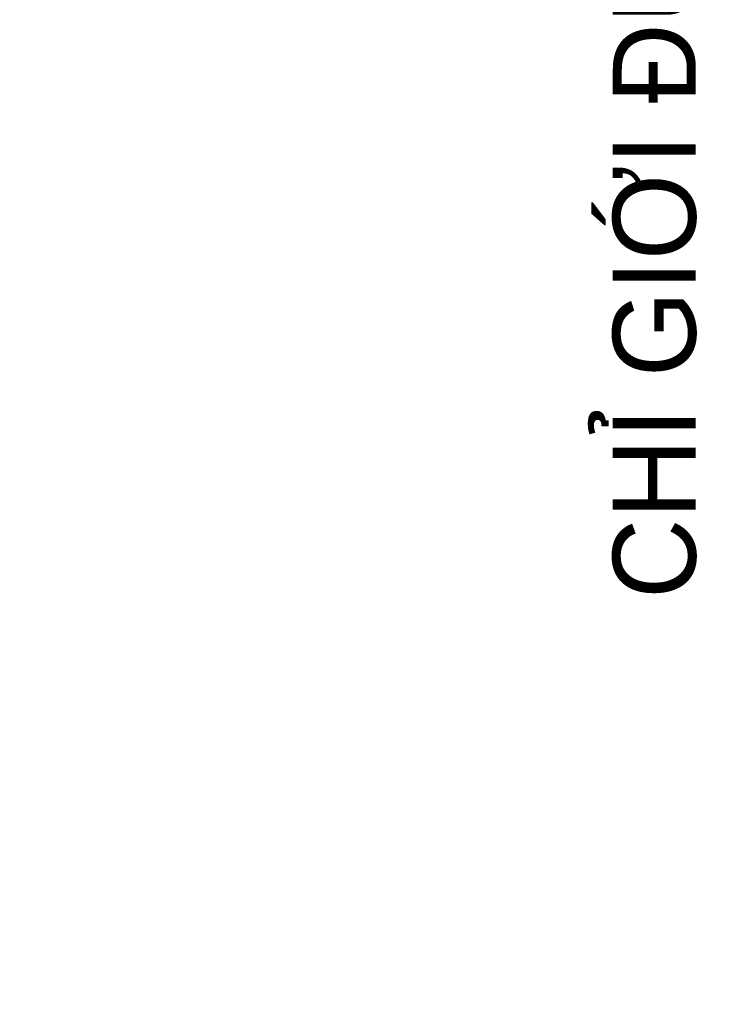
# Model space of a CAD drawing. Header units: metres. Extents: x 563371 to 571261, y 2062953 to 2068466.
# Drawn here: x 568589.73 to 568604.39, y 2065915.03 to 2065936 of the extents above; entities that cross this region are included whole.
import ezdxf

# ---------------------------------------------------------------- set-up
doc = ezdxf.new("R2010")
doc.units = ezdxf.units.M
doc.linetypes.add('HIDDEN', pattern=[0.375, 0.25, -0.125])
for name, color, linetype in [('ghichieudai', 7, 'CONTINUOUS'), ('MATCATDUONG', 8, 'CONTINUOUS'), ('ViaHeSphu', 32, 'CONTINUOUS')]:
    doc.layers.add(name, color=color, linetype=linetype)
doc.styles.add('KTEN', font='VHAVAN.ttf')

msp = doc.modelspace()

# ---------------------------------------------------------------- linework, layer by layer
at = {"layer": 'ViaHeSphu', "linetype": 'HIDDEN', "ltscale": 50}
msp.add_lwpolyline([(568556.668, 2065940.711), (568566.065, 2065909.571), (568572.299, 2065906.223), (568731.647, 2065954.099, 0.022858), (568748.892, 2065960.152), (568752.779, 2065961.72), (568755.732, 2065968.297), (568749.214, 2065986.519)], format="xyb", dxfattribs=at)

# ---------------------------------------------------------------- next in the draw order: wipeouts: each hides what was drawn before it
msp.add_wipeout([(568538.555, 2065837.116), (569134.391, 2065836.361), (569086.223, 2065956.15), (568779.004, 2065956.683), (568600.602, 2065960.315)]).dxf.layer = 'ghichieudai'

# ---------------------------------------------------------------- next in the draw order: texts
at = {"layer": 'MATCATDUONG', "color": 7, "linetype": 'Continuous', "extrusion": (3.31378e-12, 1.1371e-08, 1), "style": 'KTEN'}
msp.add_text('chØ giíi ®\xadêng ®á', height=1.75, rotation=90, dxfattribs=at).set_placement((568604.001, 2065923.775, 0.023))

doc.saveas('drawing.dxf')
